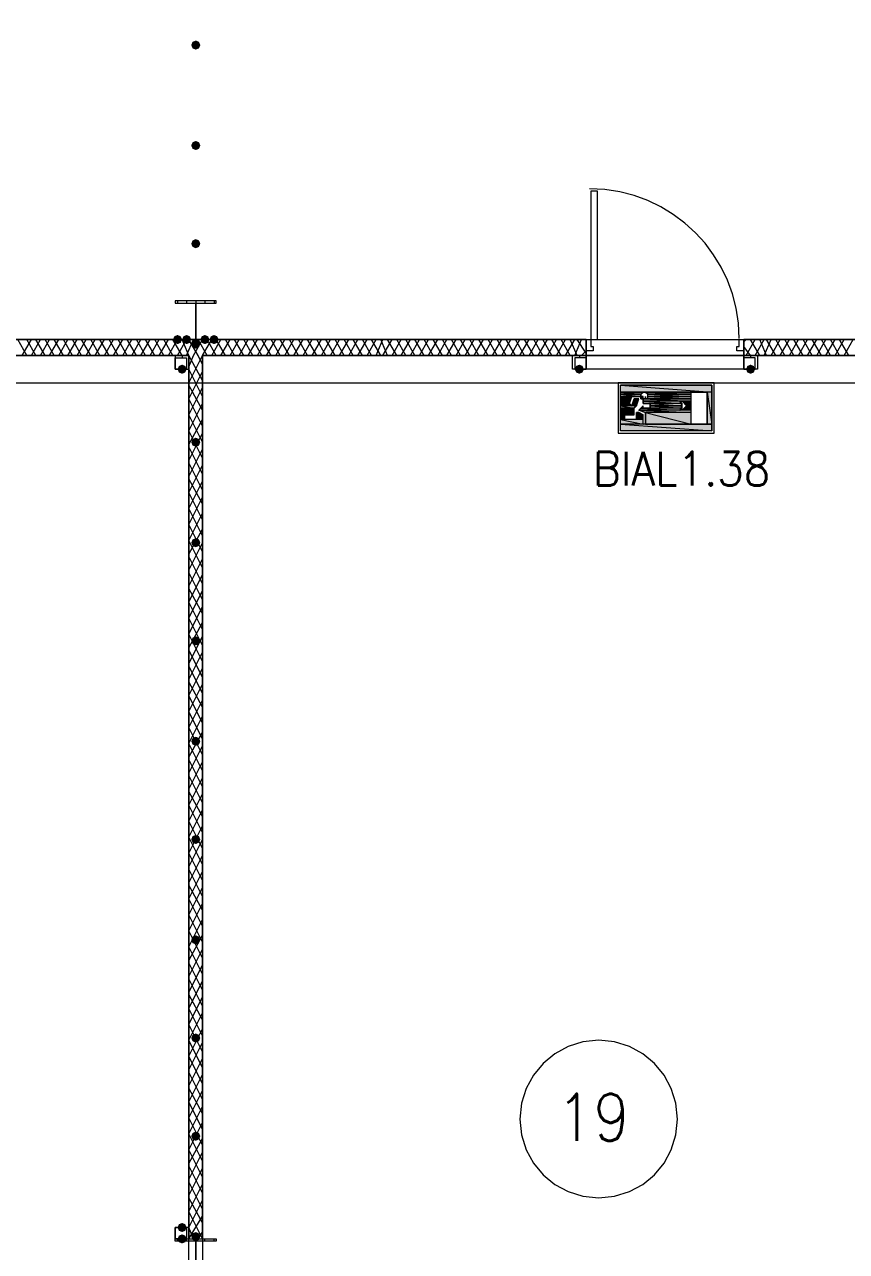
# Model space of a CAD drawing. Header units: millimetres. Extents: x 0 to 420, y 0 to 297.
# Drawn here: x 205.27 to 220.51, y 123.47 to 146.22 of the extents above; entities that cross this region are included whole.
import ezdxf

# ---------------------------------------------------------------- set-up
doc = ezdxf.new("R2010")
doc.units = ezdxf.units.MM
doc.styles.get("Standard").update_dxf_attribs({"font": 'STANDARD'})

msp = doc.modelspace()

# ---------------------------------------------------------------- hatches: boundary and pattern name
for color, points in [(7, [(208.534, 145.838333), (208.509129, 145.778537), (208.449333, 145.753667), (208.389538, 145.778537), (208.364667, 145.838333), (208.389537, 145.898129), (208.449333, 145.923), (208.509129, 145.898129)]), (7, [(208.534, 143.975667), (208.509129, 143.915871), (208.449333, 143.891), (208.389538, 143.915871), (208.364667, 143.975667), (208.389537, 144.035462), (208.449333, 144.060333), (208.509129, 144.035463)]), (7, [(208.534, 142.155333), (208.509129, 142.095537), (208.449333, 142.070667), (208.389538, 142.095537), (208.364667, 142.155333), (208.389537, 142.215129), (208.449333, 142.24), (208.509129, 142.215129)]), (7, [(208.195333, 140.377333), (208.170462, 140.317537), (208.110667, 140.292667), (208.050871, 140.317537), (208.026, 140.377333), (208.050871, 140.437129), (208.110667, 140.462), (208.170462, 140.437129)]), (7, [(208.364667, 140.377333), (208.339796, 140.317537), (208.28, 140.292667), (208.220204, 140.317537), (208.195333, 140.377333), (208.220204, 140.437129), (208.28, 140.462), (208.339796, 140.437129)]), (7, [(208.703333, 140.377333), (208.678462, 140.317537), (208.618667, 140.292667), (208.558871, 140.317537), (208.534, 140.377333), (208.558871, 140.437129), (208.618667, 140.462), (208.678462, 140.437129)]), (7, [(208.872667, 140.377333), (208.847796, 140.317537), (208.788, 140.292667), (208.728204, 140.317537), (208.703333, 140.377333), (208.728204, 140.437129), (208.788, 140.462), (208.847796, 140.437129)]), (7, [(208.534, 140.292667), (208.509129, 140.232871), (208.449333, 140.208), (208.389538, 140.232871), (208.364667, 140.292667), (208.389537, 140.352462), (208.449333, 140.377333), (208.509129, 140.352463)]), (7, [(208.28, 139.827), (208.255129, 139.767204), (208.195333, 139.742333), (208.135538, 139.767204), (208.110667, 139.827), (208.135537, 139.886796), (208.195333, 139.911667), (208.255129, 139.886796)]), (7, [(215.646, 139.827), (215.621129, 139.767204), (215.561333, 139.742333), (215.501538, 139.767204), (215.476667, 139.827), (215.501537, 139.886796), (215.561333, 139.911667), (215.621129, 139.886796)]), (7, [(218.821, 139.827), (218.796129, 139.767204), (218.736333, 139.742333), (218.676538, 139.767204), (218.651667, 139.827), (218.676537, 139.886796), (218.736333, 139.911667), (218.796129, 139.886796)]), (82, [(216.704334, 139.361333), (216.704334, 139.318999)]), (82, [(216.704334, 139.276666), (216.746667, 139.276666)]), (82, [(216.746667, 139.276666), (216.789001, 139.276666)]), (82, [(216.619667, 139.022666), (216.662001, 139.022666)]), (7, [(208.534, 138.472333), (208.509129, 138.412537), (208.449333, 138.387667), (208.389538, 138.412537), (208.364667, 138.472333), (208.389537, 138.532129), (208.449333, 138.557), (208.509129, 138.532129)]), (7, [(208.534, 136.609667), (208.509129, 136.549871), (208.449333, 136.525), (208.389538, 136.549871), (208.364667, 136.609667), (208.389537, 136.669462), (208.449333, 136.694333), (208.509129, 136.669463)]), (7, [(208.534, 134.789333), (208.509129, 134.729537), (208.449333, 134.704667), (208.389538, 134.729537), (208.364667, 134.789333), (208.389537, 134.849129), (208.449333, 134.874), (208.509129, 134.849129)]), (7, [(208.534, 132.926667), (208.509129, 132.866871), (208.449333, 132.842), (208.389538, 132.866871), (208.364667, 132.926667), (208.389537, 132.986462), (208.449333, 133.011333), (208.509129, 132.986463)]), (7, [(208.534, 131.106333), (208.509129, 131.046538), (208.449333, 131.021667), (208.389538, 131.046538), (208.364667, 131.106333), (208.389537, 131.166129), (208.449333, 131.191), (208.509129, 131.166129)]), (7, [(208.534, 129.243667), (208.509129, 129.183871), (208.449333, 129.159), (208.389538, 129.183871), (208.364667, 129.243667), (208.389537, 129.303462), (208.449333, 129.328333), (208.509129, 129.303463)]), (7, [(208.534, 127.423333), (208.509129, 127.363538), (208.449333, 127.338667), (208.389538, 127.363538), (208.364667, 127.423333), (208.389537, 127.483129), (208.449333, 127.508), (208.509129, 127.483129)]), (7, [(208.534, 125.603), (208.509129, 125.543204), (208.449333, 125.518333), (208.389538, 125.543204), (208.364667, 125.603), (208.389537, 125.662796), (208.449333, 125.687667), (208.509129, 125.662796)]), (7, [(208.28, 123.909667), (208.255129, 123.849871), (208.195333, 123.825), (208.135538, 123.849871), (208.110667, 123.909667), (208.135537, 123.969462), (208.195333, 123.994333), (208.255129, 123.969463)]), (7, [(208.534, 123.740333), (208.509129, 123.680538), (208.449333, 123.655667), (208.389538, 123.680538), (208.364667, 123.740333), (208.389537, 123.800129), (208.449333, 123.825), (208.509129, 123.800129)]), (7, [(208.28, 123.698), (208.255129, 123.638204), (208.195333, 123.613333), (208.135538, 123.638204), (208.110667, 123.698), (208.135537, 123.757796), (208.195333, 123.782667), (208.255129, 123.757796)])]:
    msp.add_hatch(color=color).paths.add_polyline_path(points, flags=0)
h = msp.add_hatch(color=82)
h.paths.add_polyline_path([(218.016667, 139.530666), (216.323334, 139.530666), (218.016667, 139.403666)], flags=0)
h.paths.add_polyline_path([(216.323334, 139.530666), (218.016667, 139.403666), (216.323334, 139.403666)], flags=0)
h = msp.add_hatch(color=82)
h.paths.add_polyline_path([(216.323334, 139.403666), (217.635667, 139.403666)], flags=0)
h.paths.add_polyline_path([(217.635667, 139.403666), (216.323334, 139.403666)], flags=0)
h = msp.add_hatch(color=82)
h.paths.add_polyline_path([(216.746667, 139.403666), (216.323334, 139.403666), (216.704334, 139.361333)], flags=0)
h.paths.add_polyline_path([(216.323334, 139.403666), (216.704334, 139.361333), (216.323334, 139.361333)], flags=0)
h = msp.add_hatch(color=82)
h.paths.add_polyline_path([(216.323334, 139.361333), (216.704334, 139.361333)], flags=0)
h.paths.add_polyline_path([(216.704334, 139.361333), (216.323334, 139.361333)], flags=0)
h = msp.add_hatch(color=82)
h.paths.add_polyline_path([(216.323334, 139.361333), (216.704334, 139.361333)], flags=0)
h.paths.add_polyline_path([(216.704334, 139.361333), (216.323334, 139.361333)], flags=0)
h = msp.add_hatch(color=82)
h.paths.add_polyline_path([(216.704334, 139.361333), (216.323334, 139.361333), (216.704334, 139.318999)], flags=0)
h.paths.add_polyline_path([(216.323334, 139.361333), (216.704334, 139.318999), (216.323334, 139.318999)], flags=0)
h = msp.add_hatch(color=82)
h.paths.add_polyline_path([(216.323334, 139.318999), (216.704334, 139.318999)], flags=0)
h.paths.add_polyline_path([(216.704334, 139.318999), (216.323334, 139.318999)], flags=0)
h = msp.add_hatch(color=82)
h.paths.add_polyline_path([(216.535001, 139.318999), (216.323334, 139.318999), (216.492667, 139.191999)], flags=0)
h.paths.add_polyline_path([(216.323334, 139.318999), (216.492667, 139.191999), (216.323334, 139.191999)], flags=0)
h = msp.add_hatch(color=82)
h.paths.add_polyline_path([(216.662001, 139.276666), (216.577334, 139.276666), (216.619667, 139.149666)], flags=0)
h.paths.add_polyline_path([(216.577334, 139.276666), (216.619667, 139.149666), (216.535001, 139.149666)], flags=0)
h = msp.add_hatch(color=82)
h.paths.add_polyline_path([(216.704334, 139.318999), (216.746667, 139.318999)], flags=0)
h.paths.add_polyline_path([(216.746667, 139.318999), (216.704334, 139.318999)], flags=0)
h = msp.add_hatch(color=82)
h.paths.add_polyline_path([(216.746667, 139.318999), (216.704334, 139.318999), (216.746667, 139.276666)], flags=0)
h.paths.add_polyline_path([(216.704334, 139.318999), (216.746667, 139.276666), (216.704334, 139.276666)], flags=0)
h = msp.add_hatch(color=82)
h.paths.add_polyline_path([(216.704334, 139.318999), (216.704334, 139.276666)], flags=0)
h.paths.add_polyline_path([(216.704334, 139.276666), (216.704334, 139.318999)], flags=0)
h = msp.add_hatch(color=82)
h.paths.add_polyline_path([(216.704334, 139.276666), (216.746667, 139.276666)], flags=0)
h.paths.add_polyline_path([(216.746667, 139.276666), (216.704334, 139.276666)], flags=0)
h = msp.add_hatch(color=82)
h.paths.add_polyline_path([(216.704334, 139.276666), (216.746667, 139.276666)], flags=0)
h.paths.add_polyline_path([(216.746667, 139.276666), (216.704334, 139.276666)], flags=0)
h = msp.add_hatch(color=82)
h.paths.add_polyline_path([(216.704334, 139.276666), (216.746667, 139.276666)], flags=0)
h.paths.add_polyline_path([(216.746667, 139.276666), (216.704334, 139.276666)], flags=0)
h.paths.add_polyline_path([(216.746667, 139.276666), (216.704334, 139.276666), (217.635667, 139.276666)], flags=0)
h.paths.add_polyline_path([(216.704334, 139.276666), (217.635667, 139.276666)], flags=0)
h = msp.add_hatch(color=82)
h.paths.add_polyline_path([(217.635667, 139.403666), (216.746667, 139.403666)], flags=0)
h.paths.add_polyline_path([(216.746667, 139.403666), (217.635667, 139.403666), (216.789001, 139.403666)], flags=0)
h = msp.add_hatch(color=82)
h.paths.add_polyline_path([(217.635667, 139.276666), (216.746667, 139.276666), (217.635667, 139.234333)], flags=0)
h.paths.add_polyline_path([(216.746667, 139.276666), (217.635667, 139.234333), (216.746667, 139.234333)], flags=0)
h = msp.add_hatch(color=82)
h.paths.add_polyline_path([(216.789001, 139.403666), (217.635667, 139.403666)], flags=0)
h.paths.add_polyline_path([(217.635667, 139.403666), (216.789001, 139.403666)], flags=0)
h.paths.add_polyline_path([(217.635667, 139.403666), (216.789001, 139.403666)], flags=0)
h.paths.add_polyline_path([(216.789001, 139.403666), (217.635667, 139.403666)], flags=0)
h = msp.add_hatch(color=82)
h.paths.add_polyline_path([(216.789001, 139.318999), (216.789001, 139.276666)], flags=0)
h.paths.add_polyline_path([(216.789001, 139.276666), (216.789001, 139.318999)], flags=0)
h = msp.add_hatch(color=82)
h.paths.add_polyline_path([(217.635667, 139.276666), (216.831334, 139.276666)], flags=0)
h.paths.add_polyline_path([(216.831334, 139.276666), (217.635667, 139.276666), (216.789001, 139.276666)], flags=0)
h = msp.add_hatch(color=82)
h.paths.add_polyline_path([(216.789001, 139.276666), (217.635667, 139.276666)], flags=0)
h.paths.add_polyline_path([(217.635667, 139.276666), (216.789001, 139.276666)], flags=0)
h = msp.add_hatch(color=82)
h.paths.add_polyline_path([(216.789001, 139.276666), (217.635667, 139.276666)], flags=0)
h.paths.add_polyline_path([(217.635667, 139.276666), (216.789001, 139.276666)], flags=0)
h = msp.add_hatch(color=82)
h.paths.add_polyline_path([(216.789001, 139.276666), (217.635667, 139.276666)], flags=0)
h.paths.add_polyline_path([(217.635667, 139.276666), (216.789001, 139.276666)], flags=0)
h = msp.add_hatch(color=82)
h.paths.add_polyline_path([(217.635667, 139.403666), (216.831334, 139.403666), (217.635667, 139.361333)], flags=0)
h.paths.add_polyline_path([(216.831334, 139.403666), (217.635667, 139.361333), (216.831334, 139.361333)], flags=0)
h = msp.add_hatch(color=82)
h.paths.add_polyline_path([(216.831334, 139.361333), (217.635667, 139.361333)], flags=0)
h.paths.add_polyline_path([(217.635667, 139.361333), (216.831334, 139.361333)], flags=0)
h = msp.add_hatch(color=82)
h.paths.add_polyline_path([(216.831334, 139.361333), (217.635667, 139.361333)], flags=0)
h.paths.add_polyline_path([(217.635667, 139.361333), (216.831334, 139.361333)], flags=0)
h = msp.add_hatch(color=82)
h.paths.add_polyline_path([(216.831334, 139.361333), (217.635667, 139.361333)], flags=0)
h.paths.add_polyline_path([(217.635667, 139.361333), (216.831334, 139.361333)], flags=0)
h = msp.add_hatch(color=82)
h.paths.add_polyline_path([(217.635667, 139.361333), (216.831334, 139.361333), (217.635667, 139.318999)], flags=0)
h.paths.add_polyline_path([(216.831334, 139.361333), (217.635667, 139.318999), (216.831334, 139.318999)], flags=0)
h = msp.add_hatch(color=82)
h.paths.add_polyline_path([(216.831334, 139.318999), (217.635667, 139.318999)], flags=0)
h.paths.add_polyline_path([(217.635667, 139.318999), (216.831334, 139.318999)], flags=0)
h = msp.add_hatch(color=82)
h.paths.add_polyline_path([(216.831334, 139.318999), (217.635667, 139.318999)], flags=0)
h.paths.add_polyline_path([(217.635667, 139.318999), (216.831334, 139.318999)], flags=0)
h = msp.add_hatch(color=82)
h.paths.add_polyline_path([(216.831334, 139.318999), (217.635667, 139.318999)], flags=0)
h.paths.add_polyline_path([(217.635667, 139.318999), (216.831334, 139.318999)], flags=0)
h = msp.add_hatch(color=82)
h.paths.add_polyline_path([(216.831334, 139.318999), (217.635667, 139.318999)], flags=0)
h.paths.add_polyline_path([(217.635667, 139.318999), (216.831334, 139.318999)], flags=0)
h = msp.add_hatch(color=82)
h.paths.add_polyline_path([(216.831334, 139.318999), (217.635667, 139.318999)], flags=0)
h.paths.add_polyline_path([(217.635667, 139.318999), (216.831334, 139.318999)], flags=0)
h = msp.add_hatch(color=82)
h.paths.add_polyline_path([(217.635667, 139.318999), (216.831334, 139.318999), (217.635667, 139.276666)], flags=0)
h.paths.add_polyline_path([(216.831334, 139.318999), (217.635667, 139.276666), (216.831334, 139.276666)], flags=0)
h = msp.add_hatch(color=82)
h.paths.add_polyline_path([(218.016667, 139.403666), (217.932001, 139.403666), (218.016667, 138.810999)], flags=0)
h.paths.add_polyline_path([(217.932001, 139.403666), (218.016667, 138.810999), (217.932001, 138.810999)], flags=0)
h = msp.add_hatch(color=82)
h.paths.add_polyline_path([(216.492667, 139.191999), (216.323334, 139.191999), (216.535001, 139.149666)], flags=0)
h.paths.add_polyline_path([(216.323334, 139.191999), (216.535001, 139.149666), (216.323334, 139.149666)], flags=0)
h = msp.add_hatch(color=82)
h.paths.add_polyline_path([(216.619667, 139.149666), (216.323334, 139.149666), (216.577334, 139.107333)], flags=0)
h.paths.add_polyline_path([(216.323334, 139.149666), (216.577334, 139.107333), (216.323334, 139.107333)], flags=0)
h = msp.add_hatch(color=82)
h.paths.add_polyline_path([(216.577334, 139.107333), (216.323334, 139.107333), (216.577334, 138.980333)], flags=0)
h.paths.add_polyline_path([(216.323334, 139.107333), (216.577334, 138.980333), (216.323334, 138.980333)], flags=0)
h = msp.add_hatch(color=82)
h.paths.add_polyline_path([(217.466334, 139.107333), (216.704334, 139.107333), (217.424001, 139.064999)], flags=0)
h.paths.add_polyline_path([(216.704334, 139.107333), (217.424001, 139.064999), (216.662001, 139.064999)], flags=0)
h = msp.add_hatch(color=82)
h.paths.add_polyline_path([(217.635667, 139.064999), (216.662001, 139.064999), (217.635667, 139.022666)], flags=0)
h.paths.add_polyline_path([(216.662001, 139.064999), (217.635667, 139.022666), (216.789001, 139.022666)], flags=0)
h = msp.add_hatch(color=82)
h.paths.add_polyline_path([(217.424001, 139.234333), (216.746667, 139.234333), (217.466334, 139.191999)], flags=0)
h.paths.add_polyline_path([(216.746667, 139.234333), (217.466334, 139.191999), (216.746667, 139.191999)], flags=0)
h = msp.add_hatch(color=82)
h.paths.add_polyline_path([(217.466334, 139.191999), (216.873667, 139.191999), (217.466334, 139.149666)], flags=0)
h.paths.add_polyline_path([(216.873667, 139.191999), (217.466334, 139.149666), (216.873667, 139.149666)], flags=0)
h = msp.add_hatch(color=82)
h.paths.add_polyline_path([(216.873667, 139.149666), (216.958334, 139.149666)], flags=0)
h.paths.add_polyline_path([(216.958334, 139.149666), (216.873667, 139.149666)], flags=0)
h = msp.add_hatch(color=82)
h.paths.add_polyline_path([(217.466334, 139.149666), (216.873667, 139.149666), (217.466334, 139.107333)], flags=0)
h.paths.add_polyline_path([(216.873667, 139.149666), (217.466334, 139.107333), (216.873667, 139.107333)], flags=0)
h = msp.add_hatch(color=82)
h.paths.add_polyline_path([(217.635667, 139.234333), (217.466334, 139.234333), (217.635667, 139.149666)], flags=0)
h.paths.add_polyline_path([(217.466334, 139.234333), (217.635667, 139.149666), (217.551001, 139.149666)], flags=0)
h = msp.add_hatch(color=82)
h.paths.add_polyline_path([(217.635667, 139.149666), (217.551001, 139.149666), (217.635667, 139.064999)], flags=0)
h.paths.add_polyline_path([(217.551001, 139.149666), (217.635667, 139.064999), (217.466334, 139.064999)], flags=0)
h = msp.add_hatch(color=82)
h.paths.add_polyline_path([(216.408001, 138.980333), (216.323334, 138.980333), (216.408001, 138.895666)], flags=0)
h.paths.add_polyline_path([(216.323334, 138.980333), (216.408001, 138.895666), (216.323334, 138.895666)], flags=0)
h = msp.add_hatch(color=82)
h.paths.add_polyline_path([(216.746667, 138.895666), (216.323334, 138.895666), (216.746667, 138.810999)], flags=0)
h.paths.add_polyline_path([(216.323334, 138.895666), (216.746667, 138.810999), (216.323334, 138.810999)], flags=0)
h = msp.add_hatch(color=82)
h.paths.add_polyline_path([(218.016667, 138.810999), (216.323334, 138.810999), (218.016667, 138.683999)], flags=0)
h.paths.add_polyline_path([(216.323334, 138.810999), (218.016667, 138.683999), (216.323334, 138.683999)], flags=0)
h = msp.add_hatch(color=82)
h.paths.add_polyline_path([(216.662001, 139.022666), (216.619667, 139.022666), (216.746667, 138.980333)], flags=0)
h.paths.add_polyline_path([(216.619667, 139.022666), (216.746667, 138.980333), (216.619667, 138.980333)], flags=0)
h = msp.add_hatch(color=82)
h.paths.add_polyline_path([(216.746667, 138.980333), (216.619667, 138.980333), (216.746667, 138.895666)], flags=0)
h.paths.add_polyline_path([(216.619667, 138.980333), (216.746667, 138.895666), (216.619667, 138.895666)], flags=0)
h = msp.add_hatch(color=82)
h.paths.add_polyline_path([(217.635667, 139.022666), (216.789001, 139.022666), (217.635667, 138.810999)], flags=0)
h.paths.add_polyline_path([(216.789001, 139.022666), (217.635667, 138.810999), (216.789001, 138.810999)], flags=0)
h = msp.add_hatch(color=82)
h.paths.add_polyline_path([(216.789001, 138.810999), (218.016667, 138.810999)], flags=0)
h.paths.add_polyline_path([(218.016667, 138.810999), (216.789001, 138.810999)], flags=0)

# ---------------------------------------------------------------- linework, layer by layer
at = {"color": 5, "lineweight": 0}
msp.add_lwpolyline([(124.290668, 139.572999), (235.669667, 139.572999), (242.146667, 139.572999), (242.146667, 143.086666), (261.831667, 143.086666), (261.831667, 139.572999), (374.607667, 139.572999), (379.857, 139.572999), (379.857, 188.467999), (268.224001, 188.467999), (261.958667, 188.467999), (261.958667, 184.869666)], dxfattribs=at)
at = {"color": 8, "lineweight": 0}
msp.add_lwpolyline([(122.131667, 187.452), (122.131667, 140.377333), (243.586, 140.377333), (243.586, 187.452)], close=True, dxfattribs=at)
at = {"color": 7, "lineweight": 0}
for points in [[(218.524667, 140.3985), (218.510351, 140.682009), (218.468333, 140.957327), (218.400007, 141.223061), (218.306766, 141.477818), (218.190004, 141.720204), (218.051114, 141.948824), (217.891491, 142.162286), (217.712528, 142.359195), (217.515619, 142.538158), (217.302157, 142.697781), (217.073537, 142.83667), (216.831151, 142.953432), (216.576395, 143.046674), (216.31066, 143.115), (216.035342, 143.157018), (215.751833, 143.171333)], [(208.110667, 141.097), (208.110667, 141.054667)], [(208.28, 141.097), (208.28, 141.054667)], [(208.449333, 141.097), (208.449333, 140.377333)], [(208.618667, 141.097), (208.618667, 141.054667)], [(208.788, 141.097), (208.788, 141.054667)], [(215.688333, 140.377333), (201.210333, 140.377333)], [(205.316667, 140.081), (205.147333, 140.377333)], [(205.232, 140.081), (205.401333, 140.377333)], [(205.486, 140.081), (205.316667, 140.377333)], [(205.401333, 140.081), (205.570667, 140.377333)], [(205.655333, 140.081), (205.486, 140.377333)], [(205.570667, 140.081), (205.74, 140.377333)], [(205.824667, 140.081), (205.655333, 140.377333)], [(205.74, 140.081), (205.909333, 140.377333)], [(205.994, 140.081), (205.824667, 140.377333)], [(205.909333, 140.081), (206.078667, 140.377333)], [(206.163333, 140.081), (205.994, 140.377333)], [(206.078667, 140.081), (206.248, 140.377333)], [(206.332667, 140.081), (206.163333, 140.377333)], [(206.248, 140.081), (206.417333, 140.377333)], [(206.502, 140.081), (206.332667, 140.377333)], [(206.417333, 140.081), (206.586667, 140.377333)], [(206.671333, 140.081), (206.502, 140.377333)], [(206.586667, 140.081), (206.756, 140.377333)], [(206.840667, 140.081), (206.671333, 140.377333)], [(206.756, 140.081), (206.925333, 140.377333)], [(207.01, 140.081), (206.840667, 140.377333)], [(206.925333, 140.081), (207.094667, 140.377333)], [(207.179333, 140.081), (207.01, 140.377333)], [(207.094667, 140.081), (207.264, 140.377333)], [(207.348667, 140.081), (207.179333, 140.377333)], [(207.264, 140.081), (207.433333, 140.377333)], [(207.518, 140.081), (207.348667, 140.377333)], [(207.433333, 140.081), (207.602667, 140.377333)], [(207.687333, 140.081), (207.518, 140.377333)], [(207.602667, 140.081), (207.772, 140.377333)], [(207.856667, 140.081), (207.687333, 140.377333)], [(207.772, 140.081), (207.941333, 140.377333)], [(208.026, 140.081), (207.856667, 140.377333)], [(207.941333, 140.081), (208.110667, 140.377333)], [(208.195333, 140.081), (208.026, 140.377333)], [(208.110667, 140.081), (208.28, 140.377333)], [(208.322333, 140.081), (208.195333, 140.377333)], [(208.28, 140.081), (208.407, 140.377333)], [(208.491667, 140.081), (208.322333, 140.377333)], [(208.407, 140.081), (208.576333, 140.377333)], [(208.661, 140.081), (208.491667, 140.377333)], [(208.576333, 140.081), (208.745667, 140.377333)], [(208.830333, 140.081), (208.661, 140.377333)], [(208.745667, 140.081), (208.915, 140.377333)], [(208.999667, 140.081), (208.830333, 140.377333)], [(208.915, 140.081), (209.084333, 140.377333)], [(209.169, 140.081), (208.999667, 140.377333)], [(209.084333, 140.081), (209.253667, 140.377333)], [(209.338333, 140.081), (209.169, 140.377333)], [(209.253667, 140.081), (209.423, 140.377333)], [(209.507667, 140.081), (209.338333, 140.377333)], [(209.423, 140.081), (209.592333, 140.377333)], [(209.677, 140.081), (209.507667, 140.377333)], [(209.592333, 140.081), (209.761667, 140.377333)], [(209.846333, 140.081), (209.677, 140.377333)], [(209.761667, 140.081), (209.931, 140.377333)], [(210.015667, 140.081), (209.846333, 140.377333)], [(209.931, 140.081), (210.100333, 140.377333)], [(210.185, 140.081), (210.015667, 140.377333)], [(210.100333, 140.081), (210.269667, 140.377333)], [(210.354333, 140.081), (210.185, 140.377333)], [(210.269667, 140.081), (210.439, 140.377333)], [(210.523667, 140.081), (210.354333, 140.377333)], [(210.439, 140.081), (210.608333, 140.377333)], [(210.693, 140.081), (210.523667, 140.377333)], [(210.608333, 140.081), (210.777667, 140.377333)], [(210.862333, 140.081), (210.693, 140.377333)], [(210.777667, 140.081), (210.947, 140.377333)], [(211.031667, 140.081), (210.862333, 140.377333)], [(210.947, 140.081), (211.116333, 140.377333)], [(211.201, 140.081), (211.031667, 140.377333)], [(211.116333, 140.081), (211.285667, 140.377333)], [(211.370333, 140.081), (211.201, 140.377333)], [(211.285667, 140.081), (211.455, 140.377333)], [(211.539667, 140.081), (211.370333, 140.377333)], [(211.455, 140.081), (211.624333, 140.377333)], [(211.709, 140.081), (211.539667, 140.377333)], [(211.624333, 140.081), (211.793667, 140.377333)], [(211.878333, 140.081), (211.709, 140.377333)], [(211.793667, 140.081), (211.920667, 140.377333)], [(212.005333, 140.081), (211.878333, 140.377333)], [(211.920667, 140.081), (212.09, 140.377333)], [(212.174667, 140.081), (212.005333, 140.377333)], [(212.09, 140.081), (212.259333, 140.377333)], [(212.344, 140.081), (212.174667, 140.377333)], [(212.259333, 140.081), (212.428667, 140.377333)], [(212.513333, 140.081), (212.344, 140.377333)], [(212.428667, 140.081), (212.598, 140.377333)], [(212.682667, 140.081), (212.513333, 140.377333)], [(212.598, 140.081), (212.767333, 140.377333)], [(212.852, 140.081), (212.682667, 140.377333)], [(212.767333, 140.081), (212.936667, 140.377333)], [(213.021333, 140.081), (212.852, 140.377333)], [(212.936667, 140.081), (213.106, 140.377333)], [(213.190667, 140.081), (213.021333, 140.377333)], [(213.106, 140.081), (213.275333, 140.377333)], [(213.36, 140.081), (213.190667, 140.377333)], [(213.275333, 140.081), (213.444667, 140.377333)], [(213.529333, 140.081), (213.36, 140.377333)], [(213.444667, 140.081), (213.614, 140.377333)], [(213.698667, 140.081), (213.529333, 140.377333)], [(213.614, 140.081), (213.783333, 140.377333)], [(213.868, 140.081), (213.698667, 140.377333)], [(213.783333, 140.081), (213.952667, 140.377333)], [(214.037333, 140.081), (213.868, 140.377333)], [(213.952667, 140.081), (214.122, 140.377333)], [(214.206667, 140.081), (214.037333, 140.377333)], [(214.122, 140.081), (214.291333, 140.377333)], [(214.376, 140.081), (214.206667, 140.377333)], [(214.291333, 140.081), (214.460667, 140.377333)], [(214.545333, 140.081), (214.376, 140.377333)], [(214.460667, 140.081), (214.63, 140.377333)], [(214.714667, 140.081), (214.545333, 140.377333)], [(214.63, 140.081), (214.799333, 140.377333)], [(214.884, 140.081), (214.714667, 140.377333)], [(214.799333, 140.081), (214.968667, 140.377333)], [(215.053333, 140.081), (214.884, 140.377333)], [(214.968667, 140.081), (215.138, 140.377333)], [(215.222667, 140.081), (215.053333, 140.377333)], [(215.138, 140.081), (215.307333, 140.377333)], [(215.392, 140.081), (215.222667, 140.377333)], [(215.307333, 140.081), (215.476667, 140.377333)], [(215.519, 140.081), (215.392, 140.377333)], [(215.476667, 140.081), (215.603667, 140.377333)], [(215.688333, 140.123333), (215.519, 140.377333)], [(215.688333, 140.377333), (215.688333, 140.165667), (215.688333, 140.081)], [(215.688333, 140.081), (215.688333, 140.165667), (215.688333, 140.377333), (215.688333, 140.165667)], [(218.609333, 140.335), (218.651667, 140.377333)], [(218.609333, 140.377333), (218.609333, 140.165667), (218.609333, 140.081)], [(218.609333, 140.081), (218.609333, 140.165667), (218.609333, 140.377333), (218.609333, 140.165667)], [(233.087333, 140.377333), (218.609333, 140.377333)], [(218.736333, 140.081), (218.609333, 140.250333)], [(218.651667, 140.081), (218.821, 140.377333)], [(218.905667, 140.081), (218.736333, 140.377333)], [(218.821, 140.081), (218.990333, 140.377333)], [(219.032667, 140.081), (218.905667, 140.377333)], [(218.990333, 140.081), (219.117333, 140.377333)], [(219.202, 140.081), (219.032667, 140.377333)], [(219.117333, 140.081), (219.286667, 140.377333)], [(219.371333, 140.081), (219.202, 140.377333)], [(219.286667, 140.081), (219.456, 140.377333)], [(219.540667, 140.081), (219.371333, 140.377333)], [(219.456, 140.081), (219.625333, 140.377333)], [(219.71, 140.081), (219.540667, 140.377333)], [(219.625333, 140.081), (219.794667, 140.377333)], [(219.879333, 140.081), (219.71, 140.377333)], [(219.794667, 140.081), (219.964, 140.377333)], [(220.048667, 140.081), (219.879333, 140.377333)], [(219.964, 140.081), (220.133333, 140.377333)], [(220.218, 140.081), (220.048667, 140.377333)], [(220.133333, 140.081), (220.302667, 140.377333)], [(220.387333, 140.081), (220.218, 140.377333)], [(220.302667, 140.081), (220.472, 140.377333)], [(220.556667, 140.081), (220.387333, 140.377333)], [(220.472, 140.081), (220.641333, 140.377333)], [(201.210333, 140.081), (208.322333, 140.081)], [(208.195333, 140.081), (208.195333, 140.038667)], [(208.322333, 139.869333), (208.407, 140.081)], [(208.322333, 139.573), (208.576333, 140.081)], [(208.576333, 139.615333), (208.322333, 140.081)], [(208.322333, 140.081), (208.322333, 123.698), (208.576333, 123.698), (208.576333, 140.081)], [(208.576333, 139.911667), (208.491667, 140.081)], [(208.576333, 140.081), (215.688333, 140.081)], [(215.561333, 140.081), (215.561333, 140.038667)], [(215.603667, 140.081), (215.688333, 140.165667)], [(215.688333, 139.954), (215.688333, 140.081), (217.127667, 140.081)], [(217.127667, 139.827), (215.688333, 139.827), (215.688333, 139.954)], [(217.127667, 140.081), (218.609333, 140.081), (218.609333, 139.954)], [(218.609333, 139.954), (218.609333, 139.827), (217.127667, 139.827)], [(218.609333, 140.081), (225.679, 140.081)], [(218.736333, 140.081), (218.736333, 140.038667)], [(208.576333, 139.319), (208.322333, 139.827)], [(208.322333, 139.276667), (208.576333, 139.784667)], [(208.576333, 139.065), (208.322333, 139.530667)], [(208.322333, 138.980333), (208.576333, 139.488333)], [(208.576333, 138.768667), (208.322333, 139.276667)], [(208.322333, 138.684), (208.576333, 139.192)], [(208.576333, 138.472333), (208.322333, 138.980333)], [(208.322333, 138.43), (208.576333, 138.895667)], [(208.576333, 138.176), (208.322333, 138.684)], [(208.322333, 138.133667), (208.576333, 138.641667)], [(208.576333, 137.879667), (208.322333, 138.387667)], [(208.322333, 137.837333), (208.576333, 138.345333)], [(208.576333, 137.583333), (208.322333, 138.091333)], [(208.322333, 137.541), (208.576333, 138.049)], [(208.576333, 137.329333), (208.322333, 137.795)], [(208.322333, 137.244667), (208.576333, 137.752667)], [(208.576333, 137.033), (208.322333, 137.541)], [(208.322333, 136.948333), (208.576333, 137.456333)], [(208.576333, 136.736667), (208.322333, 137.244667)], [(208.322333, 136.652), (208.576333, 137.16)], [(208.576333, 136.440333), (208.322333, 136.948333)], [(208.322333, 136.398), (208.576333, 136.863667)], [(208.576333, 136.144), (208.322333, 136.652)], [(208.322333, 136.101667), (208.576333, 136.609667)], [(208.576333, 135.847667), (208.322333, 136.355667)], [(208.322333, 135.805333), (208.576333, 136.313333)], [(208.576333, 135.551333), (208.322333, 136.059333)], [(208.322333, 135.509), (208.576333, 136.017)], [(208.576333, 135.297333), (208.322333, 135.763)], [(208.322333, 135.212667), (208.576333, 135.720667)], [(208.576333, 135.001), (208.322333, 135.509)], [(208.322333, 134.916333), (208.576333, 135.424333)], [(208.576333, 134.704667), (208.322333, 135.212667)], [(208.322333, 134.662333), (208.576333, 135.128)], [(208.576333, 134.408333), (208.322333, 134.916333)], [(208.322333, 134.366), (208.576333, 134.874)], [(208.576333, 134.112), (208.322333, 134.62)], [(208.322333, 134.069667), (208.576333, 134.577667)], [(208.576333, 133.815667), (208.322333, 134.323667)], [(208.322333, 133.773333), (208.576333, 134.281333)], [(208.576333, 133.561667), (208.322333, 134.027333)], [(208.322333, 133.477), (208.576333, 133.985)], [(208.576333, 133.265333), (208.322333, 133.773333)], [(208.322333, 133.180667), (208.576333, 133.688667)], [(208.576333, 132.969), (208.322333, 133.477)], [(208.322333, 132.884333), (208.576333, 133.392333)], [(208.576333, 132.672667), (208.322333, 133.180667)], [(208.322333, 132.630333), (208.576333, 133.096)], [(208.576333, 132.376333), (208.322333, 132.884333)], [(208.322333, 132.334), (208.576333, 132.842)], [(208.576333, 132.08), (208.322333, 132.588)], [(208.322333, 132.037667), (208.576333, 132.545667)], [(208.576333, 131.783667), (208.322333, 132.291667)], [(208.322333, 131.741333), (208.576333, 132.249333)], [(208.576333, 131.529667), (208.322333, 131.995333)], [(208.322333, 131.445), (208.576333, 131.953)], [(208.576333, 131.233333), (208.322333, 131.741333)], [(208.322333, 131.148667), (208.576333, 131.656667)], [(208.576333, 130.937), (208.322333, 131.445)], [(208.322333, 130.852333), (208.576333, 131.360333)], [(208.576333, 130.640667), (208.322333, 131.148667)], [(208.322333, 130.598333), (208.576333, 131.106333)], [(208.576333, 130.344333), (208.322333, 130.852333)], [(208.322333, 130.302), (208.576333, 130.81)], [(208.576333, 130.048), (208.322333, 130.556)], [(208.322333, 130.005667), (208.576333, 130.513667)], [(208.576333, 129.794), (208.322333, 130.259667)], [(208.322333, 129.709333), (208.576333, 130.217333)], [(208.576333, 129.497667), (208.322333, 130.005667)], [(208.322333, 129.413), (208.576333, 129.921)], [(208.576333, 129.201333), (208.322333, 129.709333)], [(208.322333, 129.116667), (208.576333, 129.624667)], [(208.576333, 128.905), (208.322333, 129.413)], [(208.322333, 128.862667), (208.576333, 129.328333)], [(208.576333, 128.608667), (208.322333, 129.116667)], [(208.322333, 128.566333), (208.576333, 129.074333)], [(208.576333, 128.312333), (208.322333, 128.820333)], [(208.322333, 128.27), (208.576333, 128.778)], [(208.576333, 128.016), (208.322333, 128.524)], [(208.322333, 127.973667), (208.576333, 128.481667)], [(208.576333, 127.762), (208.322333, 128.227667)], [(208.322333, 127.677333), (208.576333, 128.185333)], [(208.576333, 127.465667), (208.322333, 127.973667)], [(208.322333, 127.381), (208.576333, 127.889)], [(208.576333, 127.169333), (208.322333, 127.677333)], [(208.322333, 127.084667), (208.576333, 127.592667)], [(208.576333, 126.873), (208.322333, 127.381)], [(208.322333, 126.830667), (208.576333, 127.338667)], [(217.381667, 125.9205), (217.351995, 126.214844), (217.266894, 126.488996), (217.132238, 126.737083), (216.953899, 126.953232), (216.737749, 127.131572), (216.489662, 127.266228), (216.21551, 127.351328), (215.921167, 127.381), (215.626823, 127.351328), (215.352671, 127.266228), (215.104584, 127.131572), (214.888434, 126.953232), (214.710095, 126.737083), (214.575439, 126.488996), (214.490339, 126.214844), (214.460667, 125.9205)], [(208.576333, 126.576667), (208.322333, 127.084667)], [(208.322333, 126.534333), (208.576333, 127.042333)], [(208.576333, 126.280333), (208.322333, 126.788333)], [(208.322333, 126.238), (208.576333, 126.746)], [(208.576333, 126.026333), (208.322333, 126.492)], [(208.322333, 125.941667), (208.576333, 126.449667)], [(208.576333, 125.73), (208.322333, 126.238)], [(208.322333, 125.645333), (208.576333, 126.153333)], [(208.576333, 125.433667), (208.322333, 125.941667)], [(208.322333, 125.349), (208.576333, 125.857)], [(214.460667, 125.9205), (214.490339, 125.626156), (214.575439, 125.352004), (214.710095, 125.103917), (214.888434, 124.887768), (215.104584, 124.709428), (215.352671, 124.574772), (215.626823, 124.489672), (215.921167, 124.46), (216.21551, 124.489672), (216.489662, 124.574772), (216.737749, 124.709428), (216.953899, 124.887768), (217.132238, 125.103917), (217.266894, 125.352004), (217.351995, 125.626156), (217.381667, 125.9205)], [(208.576333, 125.137333), (208.322333, 125.645333)], [(208.322333, 125.095), (208.576333, 125.560667)], [(208.576333, 124.841), (208.322333, 125.349)], [(208.322333, 124.798667), (208.576333, 125.306667)], [(208.576333, 124.544667), (208.322333, 125.052667)], [(208.322333, 124.502333), (208.576333, 125.010333)], [(208.576333, 124.248333), (208.322333, 124.756333)], [(208.322333, 124.206), (208.576333, 124.714)], [(208.576333, 123.994333), (208.322333, 124.46)], [(208.322333, 123.909667), (208.576333, 124.417667)], [(208.576333, 123.698), (208.322333, 124.206)], [(208.322333, 123.698), (208.576333, 124.121333)], [(208.407, 123.698), (208.322333, 123.909667)], [(208.491667, 123.698), (208.576333, 123.825)], [(208.110667, 123.655667), (208.110667, 123.698)], [(208.28, 123.655667), (208.28, 123.698)], [(208.449333, 122.978333), (208.449333, 123.698)], [(208.618667, 123.655667), (208.618667, 123.698)], [(208.788, 123.655667), (208.788, 123.698)]]:
    msp.add_lwpolyline(points, dxfattribs=at)
for points in [[(215.773, 143.129), (215.773, 140.377333), (215.9, 140.377333), (215.9, 143.129)], [(208.830333, 141.097), (208.068333, 141.097), (208.068333, 141.054667), (208.449333, 141.054667), (208.449333, 140.377333), (208.068333, 140.377333), (208.830333, 140.377333), (208.449333, 140.377333), (208.449333, 141.054667), (208.830333, 141.054667)], [(215.688333, 140.165667), (215.688333, 140.377333), (215.773, 140.377333), (215.773, 140.250333), (215.815333, 140.250333), (215.815333, 140.165667)], [(218.482333, 140.165667), (218.482333, 140.250333), (218.524667, 140.250333), (218.524667, 140.377333), (218.609333, 140.377333), (218.609333, 140.165667)], [(208.322333, 140.081), (208.068333, 140.081), (208.068333, 139.827), (208.322333, 139.827)], [(208.28, 140.038667), (208.28, 139.827), (208.068333, 139.827), (208.068333, 140.038667)], [(215.434333, 140.081), (215.688333, 140.081), (215.688333, 139.827), (215.434333, 139.827)], [(215.476667, 140.038667), (215.476667, 139.827), (215.688333, 139.827), (215.688333, 140.038667)], [(218.609333, 140.081), (218.863333, 140.081), (218.863333, 139.827), (218.609333, 139.827)], [(218.609333, 140.038667), (218.609333, 139.827), (218.821, 139.827), (218.821, 140.038667)], [(208.322333, 123.909667), (208.068333, 123.909667), (208.068333, 123.698), (208.322333, 123.698)], [(208.28, 123.909667), (208.28, 123.698), (208.068333, 123.698), (208.068333, 123.909667)], [(208.830333, 122.978333), (208.068333, 122.978333), (208.068333, 123.020667), (208.449333, 123.020667), (208.449333, 123.655667), (208.068333, 123.655667), (208.068333, 123.698), (208.830333, 123.698), (208.830333, 123.655667), (208.449333, 123.655667), (208.449333, 123.020667), (208.830333, 123.020667)]]:
    msp.add_lwpolyline(points, close=True, dxfattribs=at)
at = {"color": 43, "lineweight": 0}
for points in [[(208.322333, 140.081), (191.219667, 140.081), (191.219667, 105.579333), (208.322333, 105.579333)], [(208.576333, 140.081), (208.576333, 105.579333), (225.679, 105.579333), (225.679, 140.081)]]:
    msp.add_lwpolyline(points, close=True, dxfattribs=at)
at = {"color": 92, "lineweight": 0}
msp.add_lwpolyline([(218.059001, 139.572999), (216.281001, 139.572999), (216.281001, 138.641666), (218.059001, 138.641666)], close=True, dxfattribs=at)
at = {"color": 82, "lineweight": 0}
for points in [[(218.016667, 139.530666), (216.323334, 139.530666), (218.016667, 139.403666)], [(216.323334, 139.530666), (218.016667, 139.403666), (216.323334, 139.403666)], [(216.323334, 139.530666), (218.016667, 139.530666), (218.016667, 138.683999), (216.323334, 138.683999)], [(216.323334, 139.403666), (217.635667, 139.403666)], [(217.635667, 139.403666), (216.323334, 139.403666)], [(216.323334, 139.403666), (216.746667, 139.403666)], [(216.746667, 139.403666), (216.323334, 139.403666)], [(216.746667, 139.403666), (216.323334, 139.403666)], [(216.323334, 139.403666), (216.746667, 139.403666)], [(216.746667, 139.403666), (216.323334, 139.403666)], [(216.746667, 139.403666), (216.323334, 139.403666)], [(216.323334, 139.403666), (216.746667, 139.403666)], [(216.746667, 139.403666), (216.323334, 139.403666)], [(216.323334, 139.403666), (216.746667, 139.403666)], [(216.746667, 139.403666), (216.323334, 139.403666)], [(216.323334, 139.403666), (216.746667, 139.403666)], [(216.746667, 139.403666), (216.323334, 139.403666)], [(216.746667, 139.403666), (216.323334, 139.403666), (216.704334, 139.361333)], [(216.323334, 139.403666), (216.704334, 139.361333), (216.323334, 139.361333)], [(216.323334, 139.361333), (216.704334, 139.361333)], [(216.704334, 139.361333), (216.323334, 139.361333)], [(216.323334, 139.361333), (216.704334, 139.361333)], [(216.704334, 139.361333), (216.323334, 139.361333)], [(216.704334, 139.361333), (216.323334, 139.361333)], [(216.323334, 139.361333), (216.704334, 139.361333)], [(216.704334, 139.361333), (216.323334, 139.361333)], [(216.704334, 139.361333), (216.323334, 139.361333)], [(216.323334, 139.361333), (216.704334, 139.361333)], [(216.704334, 139.361333), (216.323334, 139.361333)], [(216.704334, 139.361333), (216.323334, 139.361333), (216.704334, 139.318999)], [(216.323334, 139.361333), (216.704334, 139.318999), (216.323334, 139.318999)], [(216.323334, 139.318999), (216.704334, 139.318999)], [(216.704334, 139.318999), (216.323334, 139.318999)], [(216.535001, 139.318999), (216.323334, 139.318999), (216.492667, 139.191999)], [(216.323334, 139.318999), (216.492667, 139.191999), (216.323334, 139.191999)], [(216.408001, 138.980333), (216.577334, 138.980333), (216.577334, 139.107333), (216.662001, 139.276666), (216.577334, 139.276666), (216.535001, 139.149666), (216.492667, 139.191999), (216.535001, 139.318999), (216.704334, 139.318999), (216.704334, 139.276666), (216.746667, 139.276666), (216.746667, 139.191999), (216.873667, 139.191999), (216.873667, 139.107333), (216.746667, 139.107333), (216.746667, 139.149666), (216.662001, 139.064999), (216.789001, 139.022666), (216.789001, 138.810999), (216.746667, 138.810999), (216.746667, 138.980333), (216.619667, 139.022666), (216.619667, 138.895666), (216.408001, 138.895666)], [(216.577334, 139.276666), (216.619667, 139.149666), (216.535001, 139.149666)], [(216.662001, 139.276666), (216.577334, 139.276666), (216.619667, 139.149666)], [(216.704334, 139.361333), (216.704334, 139.318999)], [(216.704334, 139.318999), (216.704334, 139.361333)], [(216.704334, 139.318999), (216.746667, 139.318999)], [(216.746667, 139.318999), (216.704334, 139.318999)], [(216.746667, 139.318999), (216.704334, 139.318999), (216.746667, 139.276666)], [(216.704334, 139.318999), (216.746667, 139.276666), (216.704334, 139.276666)], [(216.704334, 139.318999), (216.704334, 139.276666)], [(216.704334, 139.276666), (216.704334, 139.318999)], [(216.704334, 139.276666), (216.746667, 139.276666)], [(216.704334, 139.276666), (216.746667, 139.276666)], [(216.746667, 139.276666), (216.704334, 139.276666)], [(216.704334, 139.276666), (216.746667, 139.276666)], [(216.746667, 139.276666), (216.704334, 139.276666)], [(216.704334, 139.276666), (216.746667, 139.276666)], [(216.746667, 139.276666), (216.704334, 139.276666)], [(216.704334, 139.276666), (216.746667, 139.276666)], [(216.746667, 139.276666), (216.704334, 139.276666)], [(216.746667, 139.276666), (216.704334, 139.276666), (217.635667, 139.276666)], [(216.704334, 139.276666), (217.635667, 139.276666)], [(217.635667, 139.403666), (216.746667, 139.403666)], [(216.746667, 139.403666), (217.635667, 139.403666), (216.789001, 139.403666)], [(216.746667, 139.276666), (216.789001, 139.276666)], [(217.635667, 139.276666), (216.746667, 139.276666), (217.635667, 139.234333)], [(216.746667, 139.276666), (217.635667, 139.234333), (216.746667, 139.234333)], [(216.789001, 139.403666), (217.635667, 139.403666)], [(217.635667, 139.403666), (216.789001, 139.403666)], [(217.635667, 139.403666), (216.789001, 139.403666)], [(216.789001, 139.403666), (217.635667, 139.403666)], [(216.789001, 139.403666), (216.831334, 139.361333)], [(216.831334, 139.361333), (216.789001, 139.403666)], [(216.789001, 139.318999), (216.789001, 139.276666)], [(216.789001, 139.276666), (216.789001, 139.318999)], [(216.789001, 139.276666), (216.789001, 139.318999)], [(216.831334, 139.276666), (217.635667, 139.276666), (216.789001, 139.276666)], [(216.789001, 139.276666), (217.635667, 139.276666)], [(217.635667, 139.276666), (216.789001, 139.276666)], [(216.789001, 139.276666), (217.635667, 139.276666)], [(217.635667, 139.276666), (216.789001, 139.276666)], [(216.789001, 139.276666), (217.635667, 139.276666)], [(217.635667, 139.276666), (216.789001, 139.276666)], [(217.635667, 139.403666), (216.831334, 139.403666), (217.635667, 139.361333)], [(216.831334, 139.403666), (217.635667, 139.361333), (216.831334, 139.361333)], [(216.831334, 139.361333), (217.635667, 139.361333)], [(217.635667, 139.361333), (216.831334, 139.361333)], [(216.831334, 139.361333), (217.635667, 139.361333)], [(217.635667, 139.361333), (216.831334, 139.361333)], [(216.831334, 139.361333), (217.635667, 139.361333)], [(217.635667, 139.361333), (216.831334, 139.361333)], [(217.635667, 139.361333), (216.831334, 139.361333), (217.635667, 139.318999)], [(216.831334, 139.361333), (217.635667, 139.318999), (216.831334, 139.318999)], [(216.831334, 139.318999), (217.635667, 139.318999)], [(217.635667, 139.318999), (216.831334, 139.318999)], [(216.831334, 139.318999), (217.635667, 139.318999)], [(217.635667, 139.318999), (216.831334, 139.318999)], [(216.831334, 139.318999), (217.635667, 139.318999)], [(217.635667, 139.318999), (216.831334, 139.318999)], [(216.831334, 139.318999), (217.635667, 139.318999)], [(217.635667, 139.318999), (216.831334, 139.318999)], [(216.831334, 139.318999), (217.635667, 139.318999)], [(217.635667, 139.318999), (216.831334, 139.318999)], [(217.635667, 139.318999), (216.831334, 139.318999), (217.635667, 139.276666)], [(216.831334, 139.318999), (217.635667, 139.276666), (216.831334, 139.276666)], [(217.635667, 139.276666), (216.831334, 139.276666)], [(217.635667, 139.403666), (217.932001, 139.403666), (217.932001, 138.810999), (217.635667, 138.810999)], [(218.016667, 139.403666), (217.932001, 139.403666), (218.016667, 138.810999)], [(217.932001, 139.403666), (218.016667, 138.810999), (217.932001, 138.810999)], [(216.492667, 139.191999), (216.323334, 139.191999), (216.535001, 139.149666)], [(216.323334, 139.191999), (216.535001, 139.149666), (216.323334, 139.149666)], [(216.619667, 139.149666), (216.323334, 139.149666), (216.577334, 139.107333)], [(216.323334, 139.149666), (216.577334, 139.107333), (216.323334, 139.107333)], [(216.577334, 139.107333), (216.323334, 139.107333), (216.577334, 138.980333)], [(216.323334, 139.107333), (216.577334, 138.980333), (216.323334, 138.980333)], [(216.704334, 139.107333), (217.424001, 139.064999), (216.662001, 139.064999)], [(217.635667, 139.064999), (216.662001, 139.064999), (217.635667, 139.022666)], [(216.662001, 139.064999), (217.635667, 139.022666), (216.789001, 139.022666)], [(217.466334, 139.107333), (216.704334, 139.107333), (217.424001, 139.064999)], [(217.424001, 139.234333), (216.746667, 139.234333), (217.466334, 139.191999)], [(216.746667, 139.234333), (217.466334, 139.191999), (216.746667, 139.191999)], [(217.466334, 139.191999), (216.873667, 139.191999), (217.466334, 139.149666)], [(216.873667, 139.191999), (217.466334, 139.149666), (216.873667, 139.149666)], [(216.873667, 139.149666), (216.958334, 139.149666)], [(216.958334, 139.149666), (216.873667, 139.149666)], [(217.466334, 139.149666), (216.873667, 139.149666), (217.466334, 139.107333)], [(216.873667, 139.149666), (217.466334, 139.107333), (216.873667, 139.107333)], [(217.466334, 139.149666), (217.424001, 139.234333), (217.466334, 139.234333), (217.551001, 139.149666), (217.466334, 139.064999), (217.424001, 139.064999), (217.466334, 139.149666), (216.958334, 139.149666)], [(217.635667, 139.234333), (217.466334, 139.234333), (217.635667, 139.149666)], [(217.466334, 139.234333), (217.635667, 139.149666), (217.551001, 139.149666)], [(217.551001, 139.149666), (217.635667, 139.064999), (217.466334, 139.064999)], [(217.635667, 139.149666), (217.551001, 139.149666), (217.635667, 139.064999)], [(216.408001, 138.980333), (216.323334, 138.980333), (216.408001, 138.895666)], [(216.323334, 138.980333), (216.408001, 138.895666), (216.323334, 138.895666)], [(216.746667, 138.895666), (216.323334, 138.895666), (216.746667, 138.810999)], [(216.323334, 138.895666), (216.746667, 138.810999), (216.323334, 138.810999)], [(218.016667, 138.810999), (216.323334, 138.810999), (218.016667, 138.683999)], [(216.323334, 138.810999), (218.016667, 138.683999), (216.323334, 138.683999)], [(216.619667, 139.022666), (216.662001, 139.022666)], [(216.662001, 139.022666), (216.619667, 139.022666), (216.746667, 138.980333)], [(216.619667, 139.022666), (216.746667, 138.980333), (216.619667, 138.980333)], [(216.746667, 138.980333), (216.619667, 138.980333), (216.746667, 138.895666)], [(216.619667, 138.980333), (216.746667, 138.895666), (216.619667, 138.895666)], [(217.635667, 139.022666), (216.789001, 139.022666), (217.635667, 138.810999)], [(216.789001, 139.022666), (217.635667, 138.810999), (216.789001, 138.810999)], [(216.789001, 138.810999), (218.016667, 138.810999)], [(218.016667, 138.810999), (216.789001, 138.810999)]]:
    msp.add_lwpolyline(points, close=True, dxfattribs=at)

# ---------------------------------------------------------------- texts
at = {"color": 92, "insert": (215.815337, 138.295826), "char_height": 0.627829, "width": 3.20890378, "attachment_point": 1}
msp.add_mtext('BIAL1.38', dxfattribs=at)
at = {"color": 7, "insert": (215.137997, 126.390366), "char_height": 0.872032, "width": 0.872032, "attachment_point": 1}
msp.add_mtext('19', dxfattribs=at)

doc.saveas('drawing.dxf')
